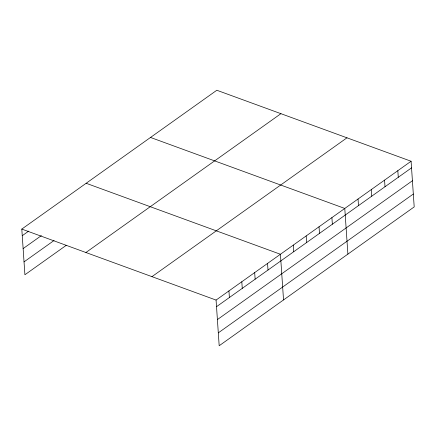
<?xml version="1.0" encoding="UTF-8"?>
<svg xmlns="http://www.w3.org/2000/svg" width="436" height="436" viewBox="0 0 436 436"><rect width="100%" height="100%" fill="white"/><g stroke="black" fill="none" stroke-linecap="round" stroke-linejoin="round"><path stroke-width="0.65" d="M66.207 245.359L24.912 274.756L21.8 229.085L216.817 90.252L411.088 161.244L414.2 206.915L219.183 345.748L216.071 300.077L411.088 161.244M22.252 235.696L28.689 231.118M23.13 248.585L41.366 235.609M24.035 261.867L54.069 240.487M85.908 252.515L280.926 113.676M151.962 276.647L346.98 137.814M216.518 306.688L411.535 167.855M217.4 319.577L412.418 180.744M218.305 332.859L413.323 194.025M150.513 137.454L344.778 208.446L347.895 254.117M86.154 183.273L280.424 254.264L283.536 299.935M21.8 229.085L216.071 300.077M397.823 170.683L398.275 177.299M384.563 180.123L385.015 186.739M371.303 189.567L371.755 196.178M358.043 199.007L358.49 205.618M331.91 217.608L332.357 224.224M319.038 226.775L319.49 233.385M306.165 235.936L306.617 242.547M293.297 245.097L293.744 251.714M267.551 263.426L268.004 270.037M254.684 272.587L255.131 279.204M241.811 281.749L242.263 288.365M228.938 290.916L229.391 297.526"/></g></svg>
